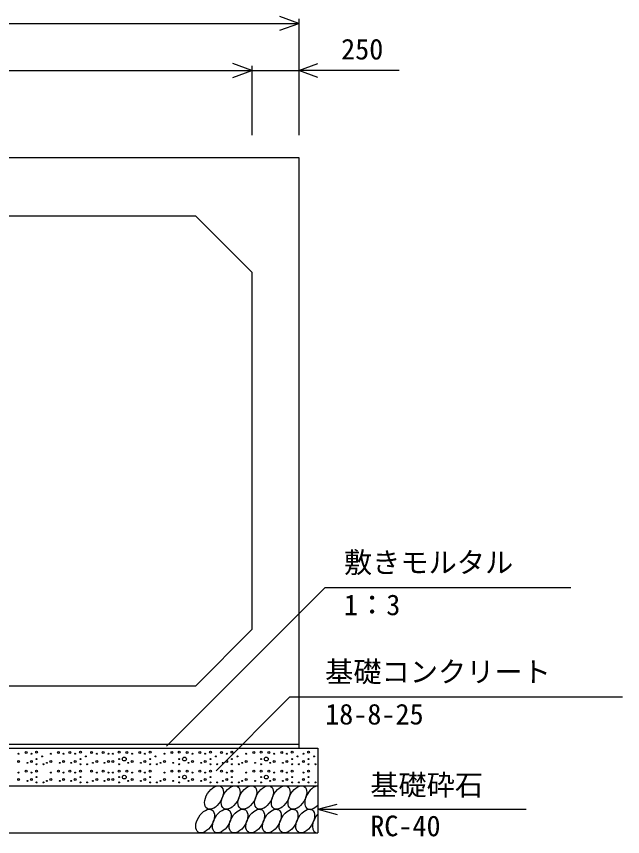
# Model space of a CAD drawing. Units: millimetres, scale not verified. Extents: x -100800 to 100800, y -35640 to 35640.
# Drawn here: x 92457 to 95680, y -21820 to -17460 of the extents above; entities that cross this region are included whole.
import ezdxf
from ezdxf.enums import TextEntityAlignment as Align

# ---------------------------------------------------------------- set-up
doc = ezdxf.new("R2010")
doc.units = ezdxf.units.MM
doc.header["$LTSCALE"] = 120
for name, color, linetype, lineweight in [('0-0_DIM', 7, 'Continuous', 25), ('0-2_HATCH', 6, 'Continuous', 25), ('0-5_OUTLINE', 3, 'Continuous', 25)]:
    doc.layers.add(name, color=color, linetype=linetype, lineweight=lineweight)
doc.styles.add('ＭＳ ゴシック', font='')
doc.styles.get('ＭＳ ゴシック').set_extended_font_data('MS Gothic')

msp = doc.modelspace()

# ---------------------------------------------------------------- linework, layer by layer
at = {"layer": '0-0_DIM'}
for p, q in [((93959.1, -17473.4), (93959.1, -18092)), ((89959.1, -17497.4), (93959.1, -17497.4)), ((93709.1, -17723.4), (93709.1, -18092)), ((94491.8, -17747.4), (93959.1, -17747.4)), ((94099, -20495.8), (93254.9, -21339.8)), ((94099, -20495.8), (95404.7, -20495.8)), ((93911.3, -21076.9), (93518.5, -21469.7)), ((93911.3, -21076.9), (95680.3, -21076.9)), ((94059.1, -21674.7), (94163.4, -21646.7)), ((94059.1, -21674.7), (95168, -21674.7)), ((94059.1, -21674.7), (94163.4, -21702.7))]:
    msp.add_line(p, q, dxfattribs=at)
for points in [[(93857.6, -17534.3), (93959.1, -17497.4), (93857.6, -17460.4)], [(93607.6, -17784.3), (93709.1, -17747.4), (93607.6, -17710.4)], [(94060.6, -17784.3), (93959.1, -17747.4), (94060.6, -17710.4)], [(89959.1, -17747.4), (90209.1, -17747.4), (93709.1, -17747.4), (93959.1, -17747.4)]]:
    msp.add_lwpolyline(points, dxfattribs=at)
at = {"layer": '0-2_HATCH'}
for centre, radius in [((92468.7, -21379.5), 2.5), ((92508.4, -21372.5), 5), ((92536.4, -21379.5), 2.5), ((92564.5, -21371.6), 5), ((92564.5, -21407.5), 2.5), ((92593.4, -21393.5), 2.5), ((92640.4, -21379.5), 2.5), ((92680.2, -21372.5), 5), ((92708.2, -21379.5), 2.5), ((92741.3, -21372.5), 5), ((92769.3, -21379.5), 2.5), ((92797.3, -21371.6), 5), ((92797.3, -21407.5), 2.5), ((92826.2, -21393.5), 2.5), ((92856.9, -21372.5), 5), ((92885, -21379.5), 2.5), ((92918, -21372.5), 5), ((92946.1, -21379.5), 2.5), ((92970, -21379.5), 2.5), ((93002.9, -21371.6), 5), ((93002.9, -21407.5), 2.5), ((93030.6, -21407.5), 10), ((93044.6, -21372.5), 5), ((93072.6, -21379.5), 2.5), ((93112.4, -21372.5), 5), ((93140.4, -21379.5), 2.5), ((93168.5, -21371.6), 5), ((93168.5, -21407.5), 2.5), ((93197.3, -21393.5), 2.5), ((93244.4, -21379.5), 2.5), ((93284.1, -21372.5), 5), ((93323.2, -21371.6), 5), ((93323.2, -21407.5), 2.5), ((93351, -21407.5), 10), ((93365, -21372.5), 5), ((93393, -21379.5), 2.5), ((93432.8, -21372.5), 5), ((93460.8, -21379.5), 2.5), ((93488.8, -21371.6), 5), ((93488.8, -21407.5), 2.5), ((93517.7, -21393.5), 2.5), ((93547.1, -21372.5), 5), ((93575.2, -21379.5), 2.5), ((93603.2, -21371.6), 5), ((93603.2, -21407.5), 2.5), ((93632.1, -21393.5), 2.5), ((93679.2, -21379.5), 2.5), ((93718.9, -21372.5), 5), ((93758, -21371.6), 5), ((93758, -21407.5), 2.5), ((93785.7, -21407.5), 10), ((93799.7, -21372.5), 5), ((93827.8, -21379.5), 2.5), ((93867.5, -21372.5), 5), ((93895.5, -21379.5), 2.5), ((93923.6, -21371.6), 5), ((93923.6, -21407.5), 2.5), ((93952.5, -21393.5), 2.5), ((93982.7, -21379.5), 2.5), ((94010.8, -21371.6), 5), ((94010.8, -21407.5), 2.5), ((94039.6, -21393.5), 2.5), ((92468.7, -21420.7), 5), ((92515.4, -21427.7), 2.5), ((92536.4, -21420.7), 5), ((92564.5, -21435.6), 2.5), ((92600.4, -21435.6), 2.5), ((92619.4, -21427.7), 2.5), ((92640.4, -21420.7), 5), ((92687.2, -21427.7), 2.5), ((92708.2, -21420.7), 5), ((92748.3, -21427.7), 2.5), ((92769.3, -21420.7), 5), ((92797.3, -21435.6), 2.5), ((92833.2, -21435.6), 2.5), ((92864, -21427.7), 2.5), ((92885, -21420.7), 5), ((92925, -21427.7), 2.5), ((92946.1, -21420.7), 5), ((92970, -21420.7), 5), ((93002.9, -21435.6), 2.5), ((93051.6, -21427.7), 2.5), ((93072.6, -21420.7), 5), ((93119.4, -21427.7), 2.5), ((93140.4, -21420.7), 5), ((93168.5, -21435.6), 2.5), ((93204.3, -21435.6), 2.5), ((93223.4, -21427.7), 2.5), ((93244.4, -21420.7), 5), ((93291.1, -21427.7), 2.5), ((93323.2, -21435.6), 2.5), ((93372, -21427.7), 2.5), ((93393, -21420.7), 5), ((93439.8, -21427.7), 2.5), ((93460.8, -21420.7), 5), ((93488.8, -21435.6), 2.5), ((93524.7, -21435.6), 2.5), ((93554.1, -21427.7), 2.5), ((93575.2, -21420.7), 5), ((93603.2, -21435.6), 2.5), ((93639.1, -21435.6), 2.5), ((93658.1, -21427.7), 2.5), ((93679.2, -21420.7), 5), ((93725.9, -21427.7), 2.5), ((93758, -21435.6), 2.5), ((93806.7, -21427.7), 2.5), ((93827.8, -21420.7), 5), ((93874.5, -21427.7), 2.5), ((93895.5, -21420.7), 5), ((93923.6, -21435.6), 2.5), ((93959.5, -21435.6), 2.5), ((93982.7, -21420.7), 5), ((94010.8, -21435.6), 2.5), ((94046.6, -21435.6), 2.5), ((92468.7, -21479.5), 2.5), ((92508.4, -21472.5), 5), ((92536.4, -21479.5), 2.5), ((92564.5, -21471.6), 5), ((92640.4, -21479.5), 2.5), ((92680.2, -21472.5), 5), ((92708.2, -21479.5), 2.5), ((92741.3, -21472.5), 5), ((92769.3, -21479.5), 2.5), ((92797.3, -21471.6), 5), ((92856.9, -21472.5), 5), ((92885, -21479.5), 2.5), ((92918, -21472.5), 5), ((92946.1, -21479.5), 2.5), ((92970, -21479.5), 2.5), ((93002.9, -21471.6), 5), ((93044.6, -21472.5), 5), ((93072.6, -21479.5), 2.5), ((93112.4, -21472.5), 5), ((93140.4, -21479.5), 2.5), ((93168.5, -21471.6), 5), ((93244.4, -21479.5), 2.5), ((93284.1, -21472.5), 5), ((93323.2, -21471.6), 5), ((93365, -21472.5), 5), ((93393, -21479.5), 2.5), ((93432.8, -21472.5), 5), ((93460.8, -21479.5), 2.5), ((93488.8, -21471.6), 5), ((93547.1, -21472.5), 5), ((93575.2, -21479.5), 2.5), ((93603.2, -21471.6), 5), ((93679.2, -21479.5), 2.5), ((93718.9, -21472.5), 5), ((93758, -21471.6), 5), ((93799.7, -21472.5), 5), ((93827.8, -21479.5), 2.5), ((93867.5, -21472.5), 5), ((93895.5, -21479.5), 2.5), ((93923.6, -21471.6), 5), ((93982.7, -21479.5), 2.5), ((94010.8, -21471.6), 5), ((92468.7, -21516.8), 5), ((92515.4, -21523.8), 2.5), ((92536.4, -21516.8), 5), ((92564.5, -21503.6), 2.5), ((92564.5, -21531.6), 2.5), ((92600.4, -21531.6), 2.5), ((92619.4, -21523.8), 2.5), ((92640.4, -21516.8), 5), ((92687.2, -21523.8), 2.5), ((92708.2, -21516.8), 5), ((92748.3, -21523.8), 2.5), ((92769.3, -21516.8), 5), ((92797.3, -21503.6), 2.5), ((92797.3, -21531.6), 2.5), ((92833.2, -21531.6), 2.5), ((92864, -21523.8), 2.5), ((92885, -21516.8), 5), ((92925, -21523.8), 2.5), ((92946.1, -21516.8), 5), ((92970, -21516.8), 5), ((93002.9, -21503.6), 2.5), ((93002.9, -21531.6), 2.5), ((93030.6, -21503.6), 10), ((93051.6, -21523.8), 2.5), ((93072.6, -21516.8), 5), ((93119.4, -21523.8), 2.5), ((93140.4, -21516.8), 5), ((93168.5, -21503.6), 2.5), ((93168.5, -21531.6), 2.5), ((93204.3, -21531.6), 2.5), ((93223.4, -21523.8), 2.5), ((93244.4, -21516.8), 5), ((93291.1, -21523.8), 2.5), ((93323.2, -21503.6), 2.5), ((93323.2, -21531.6), 2.5), ((93351, -21503.6), 10), ((93372, -21523.8), 2.5), ((93393, -21516.8), 5), ((93439.8, -21523.8), 2.5), ((93460.8, -21516.8), 5), ((93488.8, -21503.6), 2.5), ((93488.8, -21531.6), 2.5), ((93524.7, -21531.6), 2.5), ((93554.1, -21523.8), 2.5), ((93575.2, -21516.8), 5), ((93603.2, -21503.6), 2.5), ((93603.2, -21531.6), 2.5), ((93639.1, -21531.6), 2.5), ((93658.1, -21523.8), 2.5), ((93679.2, -21516.8), 5), ((93725.9, -21523.8), 2.5), ((93758, -21503.6), 2.5), ((93758, -21531.6), 2.5), ((93785.7, -21503.6), 10), ((93806.7, -21523.8), 2.5), ((93827.8, -21516.8), 5), ((93874.5, -21523.8), 2.5), ((93895.5, -21516.8), 5), ((93923.6, -21503.6), 2.5), ((93923.6, -21531.6), 2.5), ((93959.5, -21531.6), 2.5), ((93982.7, -21516.8), 5), ((94010.8, -21503.6), 2.5), ((94010.8, -21531.6), 2.5), ((94046.6, -21531.6), 2.5)]:
    msp.add_circle(centre, radius, dxfattribs=at)
for centre in [(93507.6, -21612.2), (93596.3, -21612.2), (93685, -21612.2), (93773.7, -21612.2), (93862.4, -21612.2), (93951.1, -21612.2), (93460.5, -21737.2), (93549.2, -21737.2), (93637.9, -21737.2), (93726.6, -21737.2), (93815.3, -21737.2), (93904, -21737.2), (93992.7, -21737.2)]:
    msp.add_ellipse(centre, major_axis=(36.4, 58.9), ratio=0.5792, dxfattribs=at)
for centre, start_param, end_param in [((94039.8, -21612.2), 0.419949, 4.357003), ((94081.4, -21737.2), 1.28053, 3.496422)]:
    msp.add_ellipse(centre, major_axis=(36.4, 58.9), ratio=0.5792, start_param=start_param, end_param=end_param, dxfattribs=at)
at = {"layer": '0-5_OUTLINE'}
for p, q in [((90509.1, -18519.7), (93409.1, -18519.7)), ((93709.1, -18819.7), (93409.1, -18519.7)), ((93709.1, -18819.7), (93709.1, -20719.7)), ((93409.1, -21019.7), (93709.1, -20719.7)), ((93409.1, -21019.7), (90509.1, -21019.7)), ((89859.1, -21349.7), (94059.1, -21349.7)), ((93959.1, -21329.7), (89959.1, -21329.7)), ((94059.1, -21349.7), (94059.1, -21799.7)), ((89859.1, -21549.7), (94059.1, -21549.7)), ((89859.1, -21799.7), (94059.1, -21799.7))]:
    msp.add_line(p, q, dxfattribs=at)
msp.add_lwpolyline([(89959.1, -18209.7), (93959.1, -18209.7), (93959.1, -21349.7)], dxfattribs=at)

# ---------------------------------------------------------------- texts
at = {"layer": '0-0_DIM', "style": 'ＭＳ ゴシック'}
for s, p in [('250', (94183.4, -17722.4)), ('敷きモルタル', (94198.6, -20450.8)), ('1：3', (94198.6, -20676)), ('基礎コンクリート', (94098.6, -21032)), ('18-8-25', (94098.6, -21257.1)), ('基礎砕石', (94338.3, -21633.5)), ('RC-40', (94338.3, -21851.1))]:
    msp.add_text(s, height=110, dxfattribs=at).set_placement(p, align=Align.BOTTOM_LEFT)

doc.saveas('drawing.dxf')
